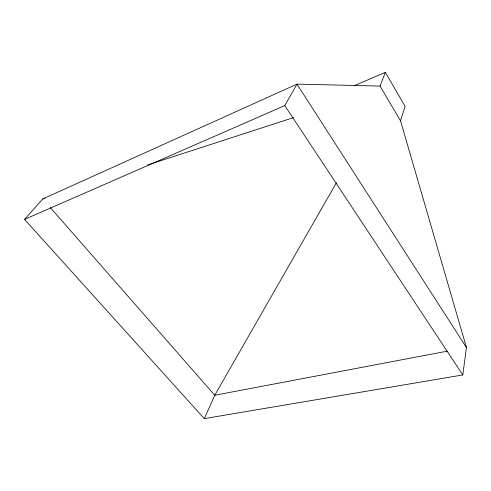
<?xml version="1.0" encoding="UTF-8"?>
<svg xmlns="http://www.w3.org/2000/svg" width="491" height="491" viewBox="0 0 491 491"><rect width="100%" height="100%" fill="white"/><g stroke="black" fill="none" stroke-linecap="round" stroke-linejoin="round"><path stroke-width="0.74" d="M380.034 86.072L296.957 84.133L42.742 198.953L24.55 219.391L204.311 418.627L462.798 374.952L466.45 347.53L400.503 120.786L380.034 86.072L385.367 72.373L405.136 106.412L400.503 120.786M204.311 418.627L214.757 395.255L336.439 182.695M24.55 219.391L284.798 105.571L296.957 84.133L466.45 347.53M354.201 85.729L385.367 72.373M42.742 198.953L44.927 198.241M147.736 164.902L293.557 117.613M447.608 351.102L214.757 395.255L50.303 207.583M284.798 105.571L462.798 374.952"/></g></svg>
